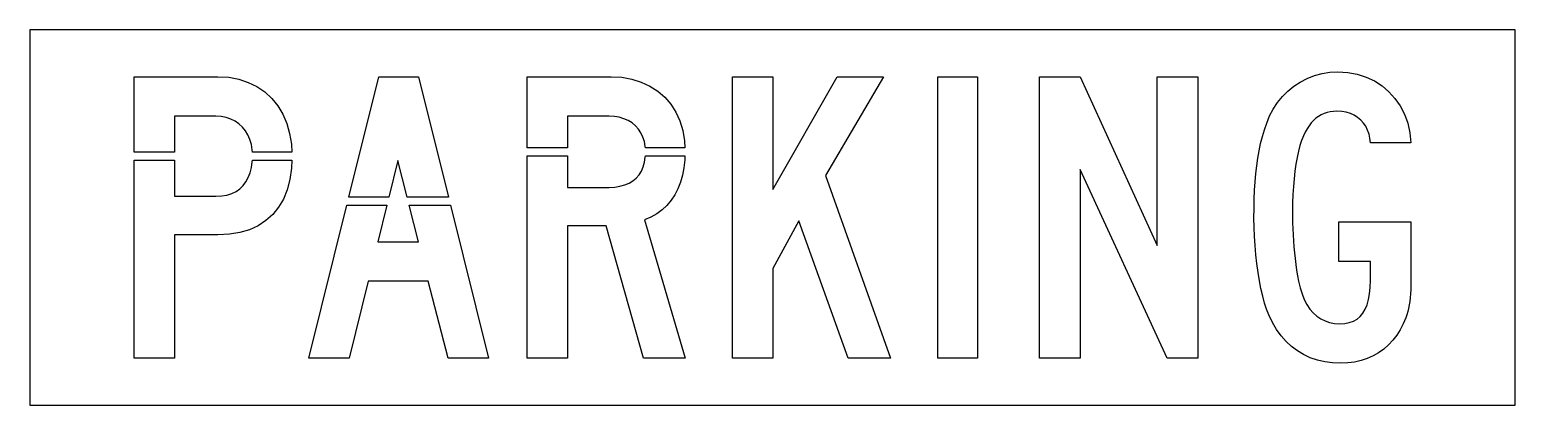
# Model space of a CAD drawing. Extents: x 0 to 95, y 0 to 24.
import ezdxf

# ---------------------------------------------------------------- set-up
doc = ezdxf.new("R2010")
doc.units = 0
doc.layers.add('CUT', color=7, linetype='Continuous')
doc.layers.add('OUTSIDE', color=1, linetype='Continuous')

msp = doc.modelspace()

# ---------------------------------------------------------------- linework, layer by layer
at = {"layer": 'CUT'}
for points in [[(13.7914, 17.5422), (13.6024, 17.7798), (13.3828, 17.9832), (13.1362, 18.156), (12.8644, 18.2928), (12.5674, 18.3918), (12.2506, 18.453), (11.9122, 18.4728), (9.259, 18.4728), (9.259, 16.166), (6.6706, 16.166), (6.6706, 21), (12.0382, 21), (12.7294, 20.9586), (13.3756, 20.8362), (13.9768, 20.6364), (14.5294, 20.3646), (15.0298, 20.0208), (15.4726, 19.6104), (15.8578, 19.137), (16.1782, 18.6042), (16.4356, 18.0156), (16.621, 17.3748), (16.7362, 16.6836), (16.764, 16.166), (14.2368, 16.166), (14.2288, 16.3146), (14.173, 16.6602), (14.0794, 16.9824), (13.9516, 17.2758)], [(22.3324, 21), (24.8596, 21), (26.7794, 13.2932), (24.132, 13.2932), (23.533, 15.6324), (22.9624, 13.2932), (20.4126, 13.2932)], [(38.9266, 17.6466), (38.7376, 17.8572), (38.518, 18.0408), (38.2714, 18.1938), (37.9996, 18.3144), (37.7026, 18.4026), (37.3858, 18.4548), (37.0474, 18.4728), (34.3942, 18.4728), (34.3942, 16.4504), (31.8058, 16.4504), (31.8058, 21), (37.1734, 21), (37.8646, 20.9604), (38.5108, 20.847), (39.112, 20.658), (39.6646, 20.4006), (40.165, 20.0766), (40.6078, 19.6896), (40.993, 19.2414), (41.3134, 18.7356), (41.5708, 18.1758), (41.7562, 17.5638), (41.8714, 16.905), (41.8969, 16.4504), (39.369, 16.4504), (39.364, 16.536), (39.3082, 16.851), (39.2146, 17.1408), (39.0868, 17.4072)], [(44.9422, 3), (44.9422, 21), (47.5306, 21), (47.5306, 13.8), (51.6364, 21), (54.6046, 21), (50.8786, 14.6838), (55.0474, 3), (52.3312, 3), (49.174, 11.7786), (47.5306, 8.7474), (47.5306, 3)], [(58.0786, 3), (58.0786, 21), (60.604, 21), (60.604, 3)], [(64.5838, 3), (64.5838, 21), (67.1722, 21), (72.0988, 10.2), (72.0988, 21), (74.689, 21), (74.689, 3), (72.7306, 3), (67.1722, 15.0636), (67.1722, 3)], [(88.2826, 6.8754), (88.2556, 6.6378), (88.2196, 6.411), (88.1764, 6.195), (88.1242, 5.988), (88.063, 5.7864), (87.9928, 5.592), (87.9136, 5.3994), (87.8254, 5.2104), (87.6346, 4.8288), (87.415, 4.476), (87.1666, 4.1502), (86.8912, 3.8532), (86.5888, 3.5886), (86.2612, 3.3546), (85.9102, 3.1548), (85.5376, 2.9892), (85.1416, 2.8578), (84.7276, 2.7624), (84.2956, 2.703), (83.8456, 2.685), (83.32, 2.7066), (82.8196, 2.7732), (82.3444, 2.883), (81.8926, 3.0378), (81.466, 3.234), (81.0664, 3.4734), (80.6938, 3.756), (80.3464, 4.0782), (80.026, 4.4436), (79.7344, 4.8486), (79.4698, 5.2932), (79.2358, 5.7792), (79.0972, 6.1356), (78.9676, 6.5352), (78.847, 6.9762), (78.7372, 7.4532), (78.6364, 7.9608), (78.5482, 8.4954), (78.4708, 9.0498), (78.4078, 9.6204), (78.3556, 10.2018), (78.3178, 10.7904), (78.2962, 11.3808), (78.2872, 11.9676), (78.2926, 12.585), (78.3052, 13.1772), (78.3268, 13.7424), (78.361, 14.2842), (78.4042, 14.8062), (78.4618, 15.3084), (78.532, 15.7926), (78.6148, 16.2624), (78.7138, 16.7196), (78.829, 17.166), (78.9604, 17.6016), (79.108, 18.0318), (79.2916, 18.4944), (79.5202, 18.9336), (79.792, 19.344), (80.1052, 19.7256), (80.4544, 20.073), (80.8378, 20.3844), (81.2518, 20.6562), (81.691, 20.8848), (82.1554, 21.0684), (82.6396, 21.2034), (83.14, 21.288), (83.6566, 21.315), (84.2902, 21.2772), (84.8932, 21.1638), (85.4602, 20.9784), (85.9912, 20.7264), (86.4772, 20.4114), (86.9164, 20.037), (87.3052, 19.6068), (87.6382, 19.1262), (87.91, 18.5988), (88.1188, 18.0264), (88.261, 17.4144), (88.3294, 16.7682), (85.741, 16.7682), (85.7086, 17.0598), (85.6474, 17.3352), (85.5556, 17.5908), (85.4368, 17.8266), (85.2892, 18.039), (85.1164, 18.2298), (84.9184, 18.3936), (84.697, 18.5322), (84.4522, 18.642), (84.1858, 18.723), (83.8996, 18.7734), (83.5936, 18.7896), (83.3758, 18.7806), (83.167, 18.7518), (82.9672, 18.7068), (82.7746, 18.642), (82.591, 18.5592), (82.4164, 18.4584), (82.2508, 18.3378), (82.096, 18.1992), (81.9502, 18.0426), (81.8134, 17.868), (81.6874, 17.6754), (81.5722, 17.463), (81.4498, 17.2182), (81.3364, 16.9302), (81.2302, 16.6026), (81.1348, 16.2372), (81.0484, 15.8394), (80.9728, 15.411), (80.9062, 14.9556), (80.8522, 14.4786), (80.809, 13.9818), (80.7766, 13.4688), (80.7568, 12.945), (80.7514, 12.4104), (80.7532, 12.0306), (80.7622, 11.649), (80.7748, 11.2656), (80.7928, 10.8822), (80.8162, 10.5006), (80.845, 10.1208), (80.8792, 9.7428), (80.9188, 9.3702), (80.9638, 8.9994), (81.0142, 8.6358), (81.07, 8.2776), (81.1294, 7.9266), (81.2356, 7.5018), (81.3616, 7.1112), (81.5092, 6.7566), (81.6766, 6.4362), (81.8674, 6.1518), (82.078, 5.9052), (82.3084, 5.6946), (82.5622, 5.5218), (82.8358, 5.3868), (83.1292, 5.2896), (83.446, 5.2302), (83.7826, 5.2104), (84.0994, 5.2284), (84.3874, 5.2842), (84.6484, 5.3778), (84.8788, 5.5092), (85.0822, 5.6802), (85.2586, 5.889), (85.4062, 6.1374), (85.5268, 6.4272), (85.6204, 6.7566), (85.687, 7.1256), (85.7266, 7.536), (85.741, 7.9896), (85.741, 9.1902), (83.7196, 9.1902), (83.7196, 11.7156), (88.3294, 11.7156), (88.3294, 7.9896), (88.3276, 7.6836), (88.3186, 7.3974), (88.3042, 7.1292)], [(15.109, 11.7984), (14.614, 11.4744), (14.0578, 11.2224), (13.4422, 11.0406), (12.769, 10.9308), (12.0382, 10.8948), (9.259, 10.8948), (9.259, 3), (6.6706, 3), (6.6706, 15.664), (9.259, 15.664), (9.259, 13.3572), (11.9122, 13.3572), (12.2758, 13.377), (12.6124, 13.4364), (12.9166, 13.5318), (13.192, 13.665), (13.4368, 13.8324), (13.6492, 14.0376), (13.831, 14.2752), (13.9804, 14.547), (14.0974, 14.8494), (14.182, 15.186), (14.2324, 15.5514), (14.237, 15.664), (16.7629, 15.664), (16.7398, 15.1572), (16.6354, 14.4336), (16.4608, 13.773), (16.2214, 13.1772), (15.9154, 12.6498), (15.5446, 12.189)], [(34.3942, 15.9484), (34.3942, 13.926), (37.0474, 13.926), (37.411, 13.944), (37.7476, 13.9944), (38.0518, 14.0772), (38.3272, 14.1924), (38.572, 14.34), (38.7844, 14.5182), (38.9662, 14.727), (39.1156, 14.9646), (39.2326, 15.2328), (39.3172, 15.528), (39.3676, 15.8502), (39.3722, 15.9484), (41.9024, 15.9484), (41.893, 15.6756), (41.8372, 15.1752), (41.7454, 14.7018), (41.6176, 14.2554), (41.4538, 13.8396), (41.2558, 13.4526), (41.02, 13.098), (40.75, 12.7758), (40.4458, 12.4878), (40.1056, 12.2358), (39.7294, 12.0198), (39.3208, 11.8416), (41.911, 3), (39.2578, 3), (36.8584, 11.4636), (34.3942, 11.4636), (34.3942, 3), (31.8058, 3), (31.8058, 15.9484)], [(22.84, 12.7912), (22.2694, 10.452), (24.8596, 10.452), (24.2606, 12.7912), (26.9044, 12.7912), (29.3434, 3), (26.7532, 3), (25.4896, 7.9266), (21.6376, 7.9266), (20.437, 3), (17.8486, 3), (20.2876, 12.7912)]]:
    msp.add_lwpolyline(points, close=True, dxfattribs=at)
at = {"layer": 'OUTSIDE'}
msp.add_lwpolyline([(0, 0), (95, 0), (95, 24), (0, 24)], close=True, dxfattribs=at)

doc.saveas('drawing.dxf')
